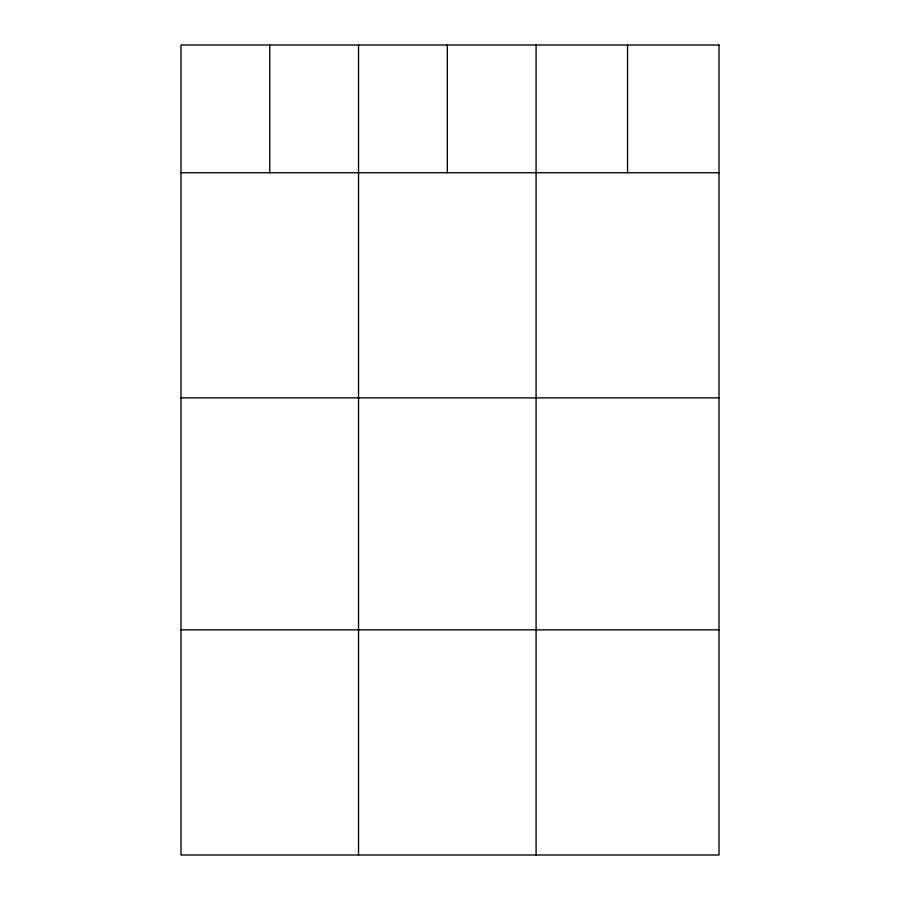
<?xml version="1.0" encoding="UTF-8"?>
<svg xmlns="http://www.w3.org/2000/svg" width="900" height="900" viewBox="0 0 900 900"><rect width="100%" height="100%" fill="white"/><g stroke="black" fill="none" stroke-linecap="round" stroke-linejoin="round"><path stroke-width="1.35" d="M180.99 172.744L719.01 172.744M180.99 397.89L719.01 397.89M180.99 629.854L719.01 629.854M627.548 45L627.548 172.744M536.085 45L536.085 855M447.311 45L447.311 172.744M358.537 45L358.537 855M269.764 45L269.764 172.744M719.01 45L180.99 45L180.99 855L719.01 855L719.01 45"/></g></svg>
